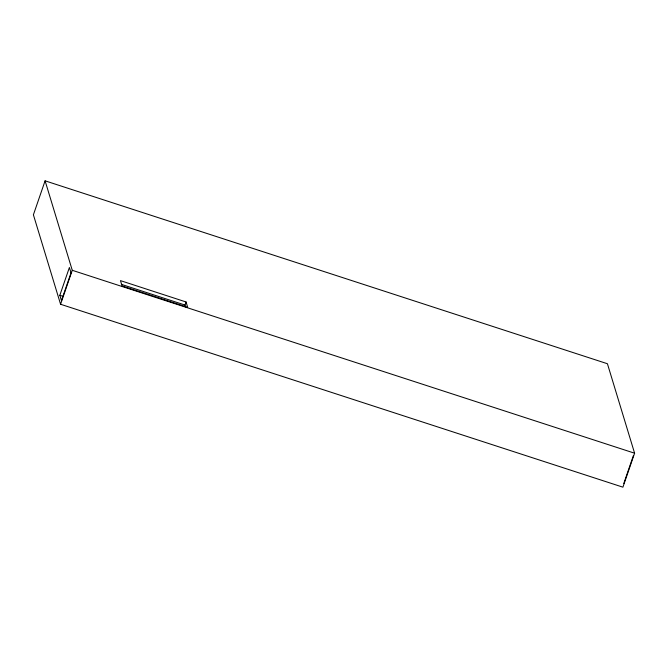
<?xml version="1.0" encoding="UTF-8"?>
<svg xmlns="http://www.w3.org/2000/svg" width="668" height="668" viewBox="0 0 668 668"><rect width="100%" height="100%" fill="white"/><g stroke="black" fill="none" stroke-linecap="round" stroke-linejoin="round"><path stroke-width="1" d="M45.09 180.828L33.4 214.795L60.579 304.266L622.91 487.172L634.6 453.205L607.421 363.734L45.09 180.828L72.269 270.298L60.579 304.266M71.2 272.335L61.456 300.617L59.836 295.281L69.397 267.492L71.017 272.82M185.537 306.829L184.994 305.059L186.063 301.969L120.457 280.627L122.077 285.962L187.683 307.297L186.063 301.969M623.795 483.49L633.356 455.701M121.351 284.351L184.994 305.059M72.269 270.298L634.6 453.205M59.836 295.281L62.959 296.3"/></g></svg>
